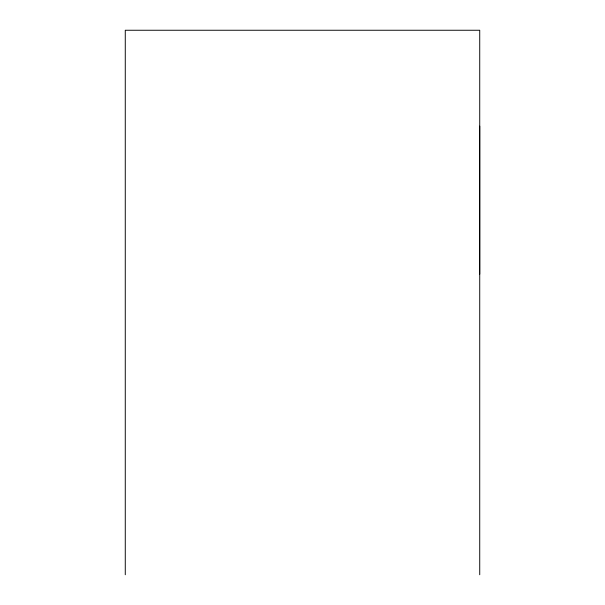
<?xml version="1.0" encoding="UTF-8"?>
<svg xmlns="http://www.w3.org/2000/svg" width="605" height="605" viewBox="0 0 605 605"><rect width="100%" height="100%" fill="white"/><g stroke="black" fill="none" stroke-linecap="round" stroke-linejoin="round"><path stroke-width="0.91" d="M479.727 274.186L479.727 126.142M479.727 574.75L479.727 30.25L125.273 30.25L125.273 574.75"/></g></svg>
